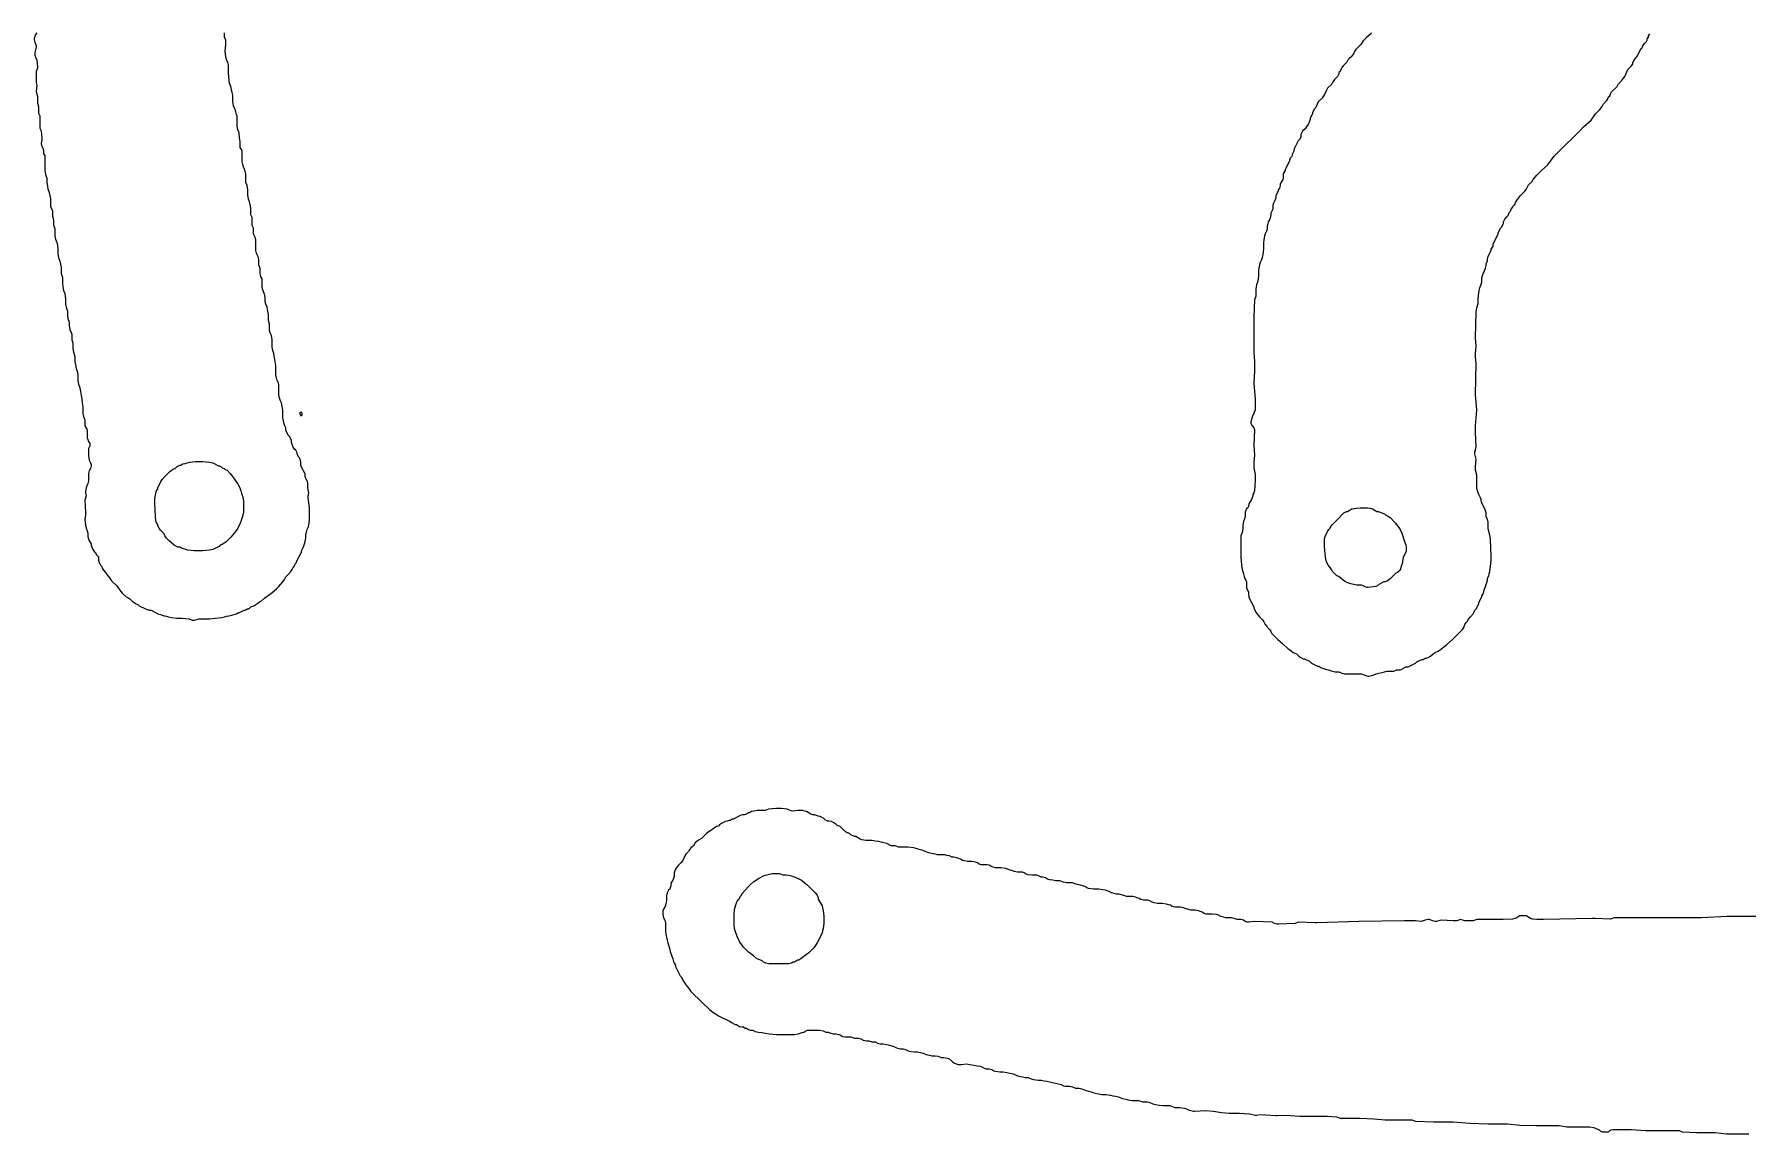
# Model space of a CAD drawing. Header units: metres. Extents: x 0 to 201, y 24 to 297.
# Drawn here: x 53.8 to 111.9, y 26.1 to 63.3 of the extents above; entities that cross this region are included whole.
import ezdxf

# ---------------------------------------------------------------- set-up
doc = ezdxf.new("R2010")
doc.units = ezdxf.units.M

msp = doc.modelspace()

# ---------------------------------------------------------------- linework, layer by layer
for points in [[(53.89, 63.394), (53.848, 63.331), (53.827, 63.267), (53.806, 63.204), (53.806, 63.161), (53.827, 63.077), (53.869, 62.95), (53.869, 62.907), (53.827, 62.717), (53.827, 62.632), (53.848, 62.569), (53.89, 62.463), (53.911, 62.251), (53.911, 62.188), (53.869, 62.082), (53.869, 61.997), (53.869, 61.701), (53.89, 61.616), (53.869, 61.404), (53.911, 61.235), (53.911, 61.002), (53.954, 60.875), (53.954, 60.664), (53.996, 60.579), (53.996, 60.156), (54.038, 60.071), (54.06, 59.838), (54.06, 59.775), (54.038, 59.627), (54.06, 59.542), (54.102, 59.457), (54.123, 59.372), (54.123, 59.288), (54.166, 59.224), (54.166, 58.716), (54.187, 58.589), (54.229, 58.462), (54.229, 58.314), (54.25, 58.187), (54.271, 58.102), (54.314, 57.975), (54.335, 57.87), (54.356, 57.764), (54.356, 57.51), (54.377, 57.446), (54.419, 57.362), (54.419, 57.171), (54.462, 57.044), (54.462, 56.875), (54.504, 56.748), (54.504, 56.494), (54.525, 56.388), (54.568, 56.282), (54.589, 56.197), (54.61, 56.028), (54.61, 55.88), (54.631, 55.774), (54.673, 55.647), (54.695, 55.541), (54.716, 55.435), (54.716, 55.224), (54.758, 55.097), (54.758, 54.885), (54.779, 54.779), (54.8, 54.652), (54.843, 54.547), (54.864, 54.356), (54.864, 54.187), (54.885, 54.081), (54.928, 53.954), (54.928, 53.806), (54.949, 53.7), (54.991, 53.573), (54.991, 53.467), (55.012, 53.319), (55.054, 53.234), (55.076, 53.171), (55.076, 52.98), (55.118, 52.874), (55.118, 52.684), (55.139, 52.557), (55.181, 52.409), (55.181, 52.239), (55.203, 52.133), (55.224, 52.006), (55.266, 51.88), (55.287, 51.774), (55.287, 51.583), (55.308, 51.477), (55.351, 51.35), (55.372, 51.223), (55.393, 51.096), (55.414, 50.969), (55.435, 50.842), (55.457, 50.694), (55.457, 50.483), (55.478, 50.377), (55.52, 50.271), (55.52, 50.08), (55.541, 50.017), (55.584, 49.953), (55.605, 49.89), (55.605, 49.657), (55.626, 49.593), (55.647, 49.53), (55.689, 49.466), (55.689, 49.382), (55.647, 49.297), (55.647, 49.043), (55.668, 48.895), (55.711, 48.81), (55.732, 48.747), (55.732, 48.704), (55.711, 48.62), (55.668, 48.535), (55.647, 48.45), (55.647, 48.323), (55.647, 48.26), (55.647, 48.197), (55.626, 48.112), (55.584, 48.027), (55.562, 47.964), (55.541, 47.837), (55.541, 47.794), (55.562, 47.688), (55.52, 47.54), (55.541, 47.138), (55.541, 47.032), (55.52, 46.884), (55.541, 46.694), (55.562, 46.588), (55.605, 46.503), (55.626, 46.419), (55.626, 46.313), (55.647, 46.228), (55.668, 46.164), (55.732, 46.059), (55.732, 46.016), (55.753, 45.953), (55.795, 45.868), (55.838, 45.805), (55.88, 45.762), (55.901, 45.699), (55.986, 45.614), (55.986, 45.508), (56.007, 45.424), (56.049, 45.339), (56.092, 45.297), (56.113, 45.233), (56.155, 45.17), (56.219, 45.085), (56.303, 44.979), (56.367, 44.895), (56.43, 44.81), (56.6, 44.64), (56.706, 44.492), (56.79, 44.386), (56.917, 44.259), (56.981, 44.238), (57.044, 44.196), (57.129, 44.111), (57.192, 44.069), (57.256, 44.027), (57.319, 44.005), (57.362, 43.963), (57.573, 43.857), (57.637, 43.836), (57.7, 43.815), (57.764, 43.815), (57.997, 43.688), (58.081, 43.667), (58.145, 43.646), (58.208, 43.624), (58.293, 43.603), (58.356, 43.582), (58.462, 43.561), (58.632, 43.54), (58.822, 43.54), (59.055, 43.519), (59.161, 43.476), (59.224, 43.476), (59.394, 43.519), (59.753, 43.519), (59.944, 43.54), (60.156, 43.561), (60.261, 43.582), (60.325, 43.603), (60.41, 43.624), (60.494, 43.646), (60.579, 43.667), (60.664, 43.688), (60.727, 43.73), (60.77, 43.73), (60.918, 43.815), (60.96, 43.815), (61.023, 43.857), (61.066, 43.857), (61.108, 43.878), (61.151, 43.921), (61.256, 43.963), (61.32, 44.005), (61.383, 44.048), (61.447, 44.09), (61.51, 44.133), (61.616, 44.217), (61.701, 44.281), (61.785, 44.344), (61.87, 44.408), (62.018, 44.535), (62.082, 44.598), (62.23, 44.767), (62.294, 44.852), (62.336, 44.937), (62.42, 45.021), (62.505, 45.127), (62.547, 45.191), (62.59, 45.254), (62.632, 45.318), (62.653, 45.381), (62.696, 45.424), (62.696, 45.466), (62.865, 45.783), (62.865, 45.826), (62.928, 45.932), (62.95, 45.995), (62.971, 46.059), (62.992, 46.143), (63.013, 46.249), (63.013, 46.376), (63.034, 46.461), (63.055, 46.545), (63.098, 46.609), (63.119, 46.694), (63.14, 46.863), (63.14, 47.286), (63.098, 47.625), (63.098, 47.667), (63.119, 47.794), (63.077, 47.964), (63.077, 48.133), (63.055, 48.197), (63.013, 48.281), (62.992, 48.345), (62.992, 48.429), (62.865, 48.662), (62.844, 48.726), (62.844, 48.831), (62.823, 48.937), (62.801, 48.98), (62.759, 49.022), (62.717, 49.107), (62.717, 49.149), (62.674, 49.234), (62.632, 49.276), (62.59, 49.34), (62.547, 49.424), (62.526, 49.509), (62.526, 49.572), (62.463, 49.699), (62.42, 49.742), (62.336, 49.911), (62.336, 49.996), (62.294, 50.08), (62.272, 50.186), (62.251, 50.271), (62.23, 50.355), (62.23, 50.588), (62.209, 50.715), (62.188, 50.842), (62.145, 50.927), (62.124, 51.012), (62.103, 51.117), (62.103, 51.456), (62.082, 51.52), (62.039, 51.604), (62.018, 51.689), (61.997, 51.795), (61.997, 52.112), (61.976, 52.239), (61.955, 52.366), (61.934, 52.514), (61.891, 52.62), (61.87, 52.726), (61.87, 52.98), (61.849, 53.128), (61.807, 53.213), (61.785, 53.298), (61.785, 53.509), (61.743, 53.636), (61.743, 53.827), (61.722, 53.954), (61.701, 54.081), (61.658, 54.187), (61.637, 54.271), (61.637, 54.419), (61.616, 54.525), (61.574, 54.61), (61.553, 54.673), (61.532, 54.758), (61.532, 55.054), (61.489, 55.118), (61.468, 55.245), (61.468, 55.393), (61.426, 55.52), (61.426, 55.689), (61.404, 55.774), (61.362, 55.859), (61.341, 55.922), (61.32, 56.007), (61.32, 56.367), (61.299, 56.451), (61.256, 56.536), (61.235, 56.6), (61.235, 56.769), (61.193, 56.854), (61.193, 57.129), (61.151, 57.213), (61.151, 57.446), (61.129, 57.573), (61.108, 57.658), (61.066, 57.743), (61.045, 57.891), (61.045, 58.06), (61.023, 58.208), (60.981, 58.314), (60.981, 58.611), (60.96, 58.695), (60.939, 58.759), (60.896, 58.843), (60.875, 58.928), (60.854, 59.013), (60.854, 59.372), (60.833, 59.436), (60.791, 59.499), (60.791, 59.69), (60.77, 59.838), (60.748, 59.986), (60.706, 60.113), (60.685, 60.219), (60.685, 60.558), (60.664, 60.621), (60.642, 60.706), (60.621, 60.791), (60.579, 60.854), (60.558, 60.918), (60.537, 61.045), (60.537, 61.277), (60.515, 61.362), (60.494, 61.468), (60.473, 61.574), (60.431, 61.68), (60.41, 61.764), (60.389, 62.039), (60.389, 62.294), (60.367, 62.378), (60.325, 62.484), (60.304, 62.59), (60.283, 62.759), (60.304, 62.992), (60.304, 63.14), (60.261, 63.246), (60.261, 63.394)], [(99.145, 63.373), (98.975, 63.225), (98.87, 63.119), (98.785, 62.992), (98.615, 62.823), (98.573, 62.759), (98.552, 62.696), (98.51, 62.632), (98.446, 62.569), (98.404, 62.526), (98.361, 62.484), (98.319, 62.399), (98.192, 62.272), (98.15, 62.209), (98.108, 62.145), (98.086, 62.082), (98.044, 62.039), (98.044, 61.997), (98.002, 61.913), (97.896, 61.807), (97.832, 61.701), (97.79, 61.637), (97.663, 61.51), (97.621, 61.447), (97.557, 61.299), (97.515, 61.235), (97.472, 61.172), (97.346, 61.045), (97.261, 60.854), (97.218, 60.812), (97.155, 60.685), (97.155, 60.642), (97.07, 60.494), (97.07, 60.452), (97.049, 60.389), (97.028, 60.325), (97.007, 60.283), (96.943, 60.198), (96.901, 60.134), (96.816, 60.05), (96.774, 59.986), (96.753, 59.944), (96.753, 59.859), (96.732, 59.796), (96.668, 59.732), (96.541, 59.478), (96.52, 59.415), (96.52, 59.372), (96.456, 59.267), (96.456, 59.224), (96.435, 59.182), (96.393, 59.14), (96.372, 59.076), (96.372, 59.034), (96.224, 58.759), (96.224, 58.716), (96.181, 58.653), (96.16, 58.589), (96.16, 58.483), (96.139, 58.42), (96.054, 58.272), (96.054, 58.208), (96.033, 58.124), (95.991, 58.06), (95.991, 58.018), (95.906, 57.87), (95.906, 57.785), (95.885, 57.721), (95.822, 57.616), (95.8, 57.531), (95.8, 57.425), (95.779, 57.362), (95.737, 57.277), (95.737, 57.213), (95.716, 57.108), (95.694, 57.044), (95.652, 56.981), (95.631, 56.917), (95.61, 56.832), (95.61, 56.727), (95.589, 56.663), (95.546, 56.578), (95.525, 56.494), (95.504, 56.367), (95.483, 56.261), (95.483, 56.07), (95.462, 55.859), (95.441, 55.774), (95.419, 55.689), (95.377, 55.605), (95.356, 55.52), (95.335, 55.414), (95.313, 55.33), (95.313, 55.139), (95.292, 54.97), (95.25, 54.843), (95.229, 54.695), (95.229, 54.462), (95.186, 54.335), (95.165, 53.742), (95.165, 52.62), (95.165, 52.557), (95.186, 52.239), (95.186, 51.922), (95.165, 51.498), (95.208, 50.969), (95.208, 50.609), (95.186, 50.546), (95.165, 50.483), (95.123, 50.419), (95.102, 50.355), (95.081, 50.292), (95.059, 50.186), (95.059, 50.144), (95.102, 50.059), (95.165, 49.996), (95.186, 49.932), (95.165, 49.403), (95.186, 49.064), (95.165, 48.831), (95.165, 48.641), (95.208, 48.408), (95.208, 48.218), (95.186, 47.858), (95.165, 47.794), (95.123, 47.731), (95.123, 47.688), (95.102, 47.625), (95.081, 47.561), (94.996, 47.413), (94.996, 47.371), (94.954, 47.286), (94.911, 47.244), (94.89, 47.202), (94.869, 47.138), (94.869, 46.99), (94.848, 46.905), (94.805, 46.821), (94.784, 46.694), (94.784, 46.567), (94.763, 46.44), (94.721, 46.334), (94.721, 45.614), (94.742, 45.339), (94.763, 45.191), (94.784, 45.127), (94.805, 45.043), (94.827, 44.958), (94.848, 44.895), (94.89, 44.831), (94.911, 44.767), (94.911, 44.577), (94.932, 44.514), (94.975, 44.429), (94.975, 44.344), (94.996, 44.259), (95.017, 44.196), (95.165, 43.921), (95.165, 43.878), (95.25, 43.709), (95.356, 43.582), (95.462, 43.476), (95.504, 43.413), (95.546, 43.328), (95.589, 43.265), (95.694, 43.159), (95.737, 43.095), (95.758, 43.032), (95.97, 42.82), (96.139, 42.672), (96.329, 42.503), (96.414, 42.439), (96.499, 42.376), (96.605, 42.333), (96.689, 42.249), (96.753, 42.206), (96.837, 42.164), (96.88, 42.164), (97.049, 42.079), (97.113, 42.016), (97.324, 41.91), (97.367, 41.91), (97.43, 41.868), (97.494, 41.846), (97.557, 41.825), (97.621, 41.804), (97.684, 41.783), (97.748, 41.762), (97.832, 41.741), (97.917, 41.719), (98.044, 41.719), (98.15, 41.677), (98.234, 41.656), (98.806, 41.656), (98.87, 41.635), (98.954, 41.593), (99.018, 41.571), (99.06, 41.571), (99.145, 41.593), (99.229, 41.614), (99.314, 41.656), (99.399, 41.677), (99.504, 41.698), (99.589, 41.719), (99.674, 41.741), (99.907, 41.741), (100.013, 41.783), (100.139, 41.783), (100.33, 41.889), (100.394, 41.889), (100.647, 42.016), (100.69, 42.058), (100.859, 42.143), (100.901, 42.143), (100.965, 42.185), (101.007, 42.185), (101.071, 42.206), (101.156, 42.249), (101.24, 42.333), (101.304, 42.376), (101.409, 42.418), (101.494, 42.481), (101.6, 42.566), (101.706, 42.651), (101.896, 42.82), (102.235, 43.159), (102.277, 43.222), (102.32, 43.328), (102.362, 43.392), (102.404, 43.434), (102.425, 43.498), (102.51, 43.582), (102.595, 43.688), (102.637, 43.752), (102.658, 43.815), (102.701, 43.857), (102.785, 44.027), (102.785, 44.069), (102.891, 44.259), (102.891, 44.302), (102.933, 44.365), (102.955, 44.429), (102.976, 44.492), (102.997, 44.556), (103.018, 44.619), (103.039, 44.683), (103.06, 44.746), (103.082, 44.831), (103.082, 44.895), (103.124, 44.979), (103.145, 45.043), (103.166, 45.127), (103.188, 45.297), (103.209, 45.508), (103.209, 45.635), (103.188, 46.207), (103.166, 46.355), (103.124, 46.482), (103.103, 46.588), (103.103, 46.8), (103.082, 46.884), (103.039, 46.99), (103.039, 47.117), (103.018, 47.181), (102.997, 47.244), (102.912, 47.392), (102.891, 47.456), (102.87, 47.519), (102.87, 47.561), (102.849, 47.625), (102.785, 47.731), (102.764, 47.794), (102.743, 47.858), (102.722, 47.964), (102.722, 48.387), (102.679, 48.556), (102.679, 48.683), (102.701, 48.937), (102.658, 49.107), (102.658, 49.17), (102.701, 49.34), (102.679, 49.847), (102.679, 50.059), (102.722, 50.609), (102.679, 51.117), (102.701, 52.176), (102.679, 52.387), (102.679, 52.514), (102.701, 52.768), (102.679, 53.044), (102.701, 53.911), (102.722, 54.06), (102.764, 54.208), (102.764, 54.377), (102.785, 54.568), (102.806, 54.652), (102.828, 54.737), (102.87, 54.864), (102.891, 54.949), (102.891, 55.076), (102.912, 55.16), (102.933, 55.224), (102.976, 55.287), (102.997, 55.351), (103.018, 55.414), (103.039, 55.499), (103.039, 55.562), (103.082, 55.647), (103.082, 55.711), (103.103, 55.816), (103.209, 56.007), (103.209, 56.049), (103.272, 56.155), (103.272, 56.219), (103.293, 56.282), (103.441, 56.557), (103.441, 56.6), (103.526, 56.769), (103.569, 56.811), (103.632, 56.938), (103.632, 56.981), (103.674, 57.065), (103.738, 57.15), (103.78, 57.192), (103.822, 57.298), (103.865, 57.34), (103.886, 57.404), (103.928, 57.468), (103.971, 57.531), (104.013, 57.573), (104.034, 57.637), (104.076, 57.7), (104.14, 57.785), (104.203, 57.87), (104.352, 58.018), (104.394, 58.081), (104.436, 58.166), (104.479, 58.23), (104.584, 58.335), (104.627, 58.42), (104.754, 58.568), (104.923, 58.737), (105.114, 58.907), (105.219, 59.034), (105.346, 59.203), (105.495, 59.351), (106.214, 60.071), (106.341, 60.198), (106.595, 60.431), (106.68, 60.537), (106.743, 60.642), (106.892, 60.791), (106.976, 60.896), (107.019, 60.981), (107.124, 61.087), (107.167, 61.151), (107.188, 61.214), (107.23, 61.256), (107.251, 61.32), (107.294, 61.383), (107.484, 61.574), (107.527, 61.658), (107.632, 61.764), (107.696, 61.849), (107.738, 61.913), (107.844, 62.145), (107.971, 62.272), (108.013, 62.336), (108.013, 62.378), (108.056, 62.463), (108.098, 62.526), (108.141, 62.569), (108.183, 62.632), (108.246, 62.78), (108.289, 62.844), (108.331, 62.886), (108.352, 62.95), (108.394, 63.013), (108.479, 63.098), (108.5, 63.14), (108.5, 63.182), (108.543, 63.246), (108.543, 63.288), (108.585, 63.352)], [(112.903, 33.422), (111.21, 33.422), (110.342, 33.38), (107.379, 33.38), (107.251, 33.337), (106.743, 33.359), (106.638, 33.359), (104.987, 33.316), (104.754, 33.316), (104.606, 33.337), (104.542, 33.359), (104.394, 33.443), (104.182, 33.443), (104.076, 33.38), (104.013, 33.359), (103.928, 33.337), (103.611, 33.316), (102.722, 33.316), (102.595, 33.274), (102.32, 33.274), (102.171, 33.316), (102.044, 33.274), (101.918, 33.274), (101.515, 33.295), (101.346, 33.253), (101.304, 33.253), (101.219, 33.274), (101.113, 33.316), (101.071, 33.316), (100.965, 33.295), (100.838, 33.253), (100.647, 33.274), (100.563, 33.274), (100.266, 33.274), (98.721, 33.253), (97.303, 33.21), (97.24, 33.21), (96.668, 33.232), (96.562, 33.189), (96.012, 33.168), (95.948, 33.168), (95.864, 33.189), (95.779, 33.232), (95.186, 33.253), (94.996, 33.232), (94.932, 33.232), (94.869, 33.253), (94.805, 33.295), (94.721, 33.316), (94.594, 33.316), (94.488, 33.359), (94.403, 33.38), (94.213, 33.38), (94.128, 33.401), (94.043, 33.422), (93.959, 33.465), (93.895, 33.486), (93.747, 33.507), (93.535, 33.507), (93.472, 33.528), (93.409, 33.57), (93.345, 33.591), (93.281, 33.613), (93.176, 33.634), (93.028, 33.634), (92.943, 33.655), (92.837, 33.697), (92.773, 33.718), (92.668, 33.74), (92.477, 33.74), (92.392, 33.761), (92.329, 33.803), (92.266, 33.824), (92.202, 33.846), (92.054, 33.867), (91.885, 33.867), (91.779, 33.888), (91.715, 33.909), (91.63, 33.951), (91.567, 33.972), (91.419, 33.972), (91.334, 33.994), (91.271, 34.036), (91.207, 34.057), (91.144, 34.078), (91.059, 34.099), (90.847, 34.099), (90.784, 34.121), (90.678, 34.163), (90.593, 34.184), (90.509, 34.184), (90.424, 34.205), (90.339, 34.227), (90.255, 34.269), (90.191, 34.29), (90.128, 34.311), (90.043, 34.332), (89.895, 34.353), (89.725, 34.353), (89.556, 34.375), (89.493, 34.396), (89.429, 34.438), (89.366, 34.459), (89.281, 34.48), (89.218, 34.502), (89.133, 34.523), (89.069, 34.544), (89.006, 34.565), (88.815, 34.565), (88.709, 34.586), (88.582, 34.629), (88.434, 34.629), (88.35, 34.65), (88.244, 34.671), (88.159, 34.692), (88.096, 34.734), (88.011, 34.756), (87.947, 34.756), (87.863, 34.798), (87.799, 34.819), (87.63, 34.819), (87.503, 34.84), (87.439, 34.861), (87.376, 34.904), (87.312, 34.925), (87.143, 34.925), (87.037, 34.946), (86.974, 34.967), (86.868, 35.01), (86.805, 35.031), (86.741, 35.052), (86.593, 35.073), (86.402, 35.073), (86.318, 35.094), (86.254, 35.115), (86.191, 35.158), (86.106, 35.179), (85.915, 35.179), (85.852, 35.2), (85.788, 35.242), (85.725, 35.264), (85.598, 35.285), (85.45, 35.285), (85.344, 35.306), (85.281, 35.327), (85.217, 35.37), (85.153, 35.391), (85.09, 35.412), (84.984, 35.433), (84.921, 35.433), (84.836, 35.475), (84.751, 35.496), (84.667, 35.518), (84.434, 35.518), (84.349, 35.539), (84.243, 35.56), (84.138, 35.581), (84.074, 35.602), (84.01, 35.623), (83.947, 35.666), (83.862, 35.687), (83.778, 35.708), (83.714, 35.729), (83.629, 35.751), (83.439, 35.772), (83.121, 35.772), (82.995, 35.814), (82.867, 35.814), (82.719, 35.899), (82.614, 35.92), (82.529, 35.941), (82.444, 35.962), (82.317, 35.983), (82.211, 36.005), (82, 36.005), (81.873, 36.026), (81.809, 36.047), (81.661, 36.131), (81.619, 36.131), (81.492, 36.195), (81.449, 36.237), (81.407, 36.258), (81.365, 36.258), (81.301, 36.301), (81.132, 36.47), (81.026, 36.512), (80.984, 36.555), (80.92, 36.597), (80.835, 36.639), (80.751, 36.661), (80.709, 36.661), (80.624, 36.703), (80.581, 36.745), (80.454, 36.809), (80.391, 36.83), (80.328, 36.851), (80.264, 36.872), (80.2, 36.872), (80.137, 36.893), (79.989, 36.978), (79.925, 36.999), (79.862, 37.02), (79.714, 37.02), (79.502, 36.999), (79.439, 37.02), (79.333, 37.063), (79.142, 37.084), (78.952, 37.084), (78.698, 37.063), (78.592, 37.02), (78.317, 37.02), (78.211, 36.999), (78.126, 36.978), (78.063, 36.936), (78.02, 36.936), (77.957, 36.893), (77.893, 36.872), (77.83, 36.872), (77.745, 36.851), (77.512, 36.724), (77.47, 36.724), (77.406, 36.682), (77.364, 36.682), (77.301, 36.661), (77.237, 36.639), (77.11, 36.576), (77.047, 36.534), (77.004, 36.491), (76.941, 36.47), (76.877, 36.428), (76.814, 36.386), (76.75, 36.343), (76.687, 36.301), (76.602, 36.237), (76.433, 36.068), (76.348, 36.026), (76.285, 35.983), (76.221, 35.92), (76.158, 35.814), (76.073, 35.751), (76.031, 35.708), (75.988, 35.623), (75.904, 35.539), (75.861, 35.475), (75.798, 35.327), (75.734, 35.242), (75.65, 35.158), (75.565, 35.052), (75.523, 34.967), (75.501, 34.904), (75.501, 34.777), (75.48, 34.713), (75.459, 34.65), (75.417, 34.586), (75.396, 34.523), (75.396, 34.459), (75.374, 34.396), (75.353, 34.353), (75.311, 34.311), (75.269, 34.227), (75.248, 34.121), (75.248, 33.951), (75.226, 33.867), (75.205, 33.803), (75.184, 33.74), (75.142, 33.676), (75.12, 33.613), (75.12, 33.486), (75.142, 33.38), (75.184, 33.295), (75.205, 33.21), (75.205, 32.914), (75.226, 32.808), (75.248, 32.724), (75.269, 32.618), (75.29, 32.533), (75.311, 32.448), (75.332, 32.385), (75.353, 32.3), (75.374, 32.237), (75.396, 32.173), (75.417, 32.11), (75.438, 32.046), (75.459, 31.983), (75.48, 31.898), (75.501, 31.835), (75.544, 31.771), (75.544, 31.729), (75.671, 31.475), (75.713, 31.411), (75.755, 31.369), (75.798, 31.263), (75.84, 31.2), (75.882, 31.136), (75.946, 31.052), (76.01, 30.967), (76.073, 30.882), (76.454, 30.501), (76.708, 30.268), (76.814, 30.184), (76.877, 30.141), (76.941, 30.099), (77.004, 30.057), (77.406, 29.866), (77.449, 29.824), (77.576, 29.76), (77.618, 29.76), (77.724, 29.697), (77.809, 29.676), (77.851, 29.676), (77.915, 29.633), (77.957, 29.633), (78.02, 29.591), (78.084, 29.57), (78.168, 29.57), (78.253, 29.527), (78.359, 29.506), (78.486, 29.485), (78.592, 29.464), (78.74, 29.443), (78.973, 29.422), (79.587, 29.422), (79.714, 29.443), (79.777, 29.464), (79.841, 29.485), (79.904, 29.506), (79.968, 29.549), (80.031, 29.57), (80.433, 29.57), (80.56, 29.549), (80.645, 29.506), (80.73, 29.506), (80.814, 29.464), (80.899, 29.443), (80.984, 29.443), (81.09, 29.422), (81.153, 29.4), (81.216, 29.358), (81.301, 29.337), (81.492, 29.337), (81.619, 29.295), (81.746, 29.295), (81.83, 29.273), (81.915, 29.231), (82.021, 29.21), (82.105, 29.21), (82.211, 29.168), (82.317, 29.168), (82.402, 29.125), (82.486, 29.104), (82.592, 29.104), (82.719, 29.083), (82.804, 29.062), (82.889, 29.041), (82.952, 29.02), (83.016, 28.977), (83.079, 28.956), (83.164, 28.935), (83.27, 28.935), (83.354, 28.914), (83.439, 28.871), (83.524, 28.85), (83.651, 28.829), (83.757, 28.829), (83.862, 28.808), (83.947, 28.787), (84.053, 28.744), (84.159, 28.723), (84.243, 28.702), (84.349, 28.702), (84.455, 28.681), (84.561, 28.639), (84.645, 28.639), (84.772, 28.617), (84.836, 28.596), (84.942, 28.49), (85.005, 28.448), (85.069, 28.427), (85.132, 28.406), (85.238, 28.406), (85.429, 28.427), (85.534, 28.406), (85.662, 28.384), (85.767, 28.363), (85.873, 28.342), (85.937, 28.321), (86.021, 28.279), (86.085, 28.258), (86.191, 28.258), (86.275, 28.236), (86.339, 28.194), (86.402, 28.173), (86.55, 28.152), (86.656, 28.152), (86.783, 28.13), (86.889, 28.109), (86.995, 28.088), (87.058, 28.067), (87.143, 28.025), (87.207, 28.003), (87.312, 27.982), (87.418, 27.961), (87.503, 27.961), (87.609, 27.919), (87.694, 27.898), (87.842, 27.877), (87.947, 27.877), (88.053, 27.855), (88.138, 27.834), (88.244, 27.813), (88.328, 27.792), (88.434, 27.771), (88.54, 27.749), (88.625, 27.728), (88.709, 27.686), (88.773, 27.665), (88.921, 27.665), (89.006, 27.644), (89.112, 27.601), (89.239, 27.601), (89.323, 27.58), (89.387, 27.559), (89.471, 27.517), (89.556, 27.495), (89.641, 27.474), (89.704, 27.453), (89.789, 27.432), (89.895, 27.411), (90.001, 27.39), (90.149, 27.39), (90.297, 27.369), (90.382, 27.347), (90.466, 27.326), (90.572, 27.305), (90.678, 27.263), (90.763, 27.241), (90.868, 27.22), (90.953, 27.199), (91.038, 27.178), (91.249, 27.178), (91.398, 27.136), (91.546, 27.136), (91.63, 27.114), (91.736, 27.072), (91.821, 27.051), (91.948, 27.03), (92.075, 27.009), (92.308, 27.009), (92.371, 26.988), (92.477, 26.945), (92.647, 26.945), (92.795, 26.924), (92.879, 26.903), (92.964, 26.86), (93.028, 26.839), (93.112, 26.818), (93.154, 26.818), (93.535, 26.839), (93.79, 26.818), (94.065, 26.776), (94.319, 26.755), (94.678, 26.755), (95.017, 26.733), (95.208, 26.691), (95.25, 26.691), (95.398, 26.712), (95.906, 26.67), (95.948, 26.67), (96.245, 26.691), (96.71, 26.649), (97.663, 26.649), (97.959, 26.628), (98.086, 26.585), (98.742, 26.585), (99.229, 26.564), (99.61, 26.522), (100.52, 26.522), (100.647, 26.479), (101.261, 26.458), (101.918, 26.458), (102.489, 26.416), (103.103, 26.395), (103.759, 26.395), (104.182, 26.352), (104.733, 26.331), (105.516, 26.331), (105.77, 26.289), (106.553, 26.289), (106.68, 26.268), (106.743, 26.247), (106.87, 26.183), (106.913, 26.141), (106.976, 26.12), (107.061, 26.12), (107.124, 26.12), (107.188, 26.12), (107.23, 26.162), (107.273, 26.183), (107.336, 26.204), (107.971, 26.204), (108.437, 26.162), (109.58, 26.162), (109.686, 26.12), (110.172, 26.098), (110.807, 26.098), (111.188, 26.056), (111.95, 26.056)]]:
    msp.add_lwpolyline(points)
for points in [[(62.801, 50.504), (62.844, 50.398), (62.886, 50.44), (62.886, 50.483), (62.865, 50.525)], [(59.267, 48.853), (59.521, 48.853), (59.753, 48.831), (59.859, 48.81), (60.05, 48.704), (60.092, 48.704), (60.134, 48.683), (60.177, 48.641), (60.24, 48.62), (60.283, 48.578), (60.346, 48.556), (60.452, 48.45), (60.494, 48.387), (60.558, 48.302), (60.621, 48.218), (60.664, 48.154), (60.706, 48.091), (60.791, 47.921), (60.812, 47.858), (60.833, 47.773), (60.854, 47.71), (60.875, 47.646), (60.896, 47.519), (60.896, 47.138), (60.875, 47.032), (60.854, 46.948), (60.833, 46.884), (60.812, 46.821), (60.791, 46.757), (60.706, 46.588), (60.664, 46.524), (60.579, 46.419), (60.473, 46.291), (60.304, 46.122), (60.24, 46.08), (60.177, 46.038), (60.113, 46.016), (60.071, 45.974), (59.859, 45.868), (59.753, 45.847), (59.521, 45.826), (59.224, 45.826), (59.013, 45.847), (58.949, 45.868), (58.864, 45.889), (58.801, 45.91), (58.737, 45.953), (58.674, 45.953), (58.547, 46.016), (58.378, 46.164), (58.293, 46.249), (58.23, 46.334), (58.208, 46.397), (58.081, 46.524), (58.039, 46.588), (57.997, 46.672), (57.997, 46.715), (57.954, 46.778), (57.933, 46.842), (57.912, 46.99), (57.891, 47.434), (57.891, 47.583), (57.912, 47.71), (57.933, 47.794), (57.954, 47.858), (57.997, 47.921), (57.997, 47.964), (58.102, 48.175), (58.145, 48.239), (58.23, 48.345), (58.399, 48.514), (58.462, 48.556), (58.526, 48.599), (58.589, 48.62), (58.653, 48.683), (58.737, 48.726), (58.78, 48.726), (58.843, 48.768), (58.928, 48.789), (58.991, 48.81), (59.076, 48.831)], [(98.764, 47.286), (99.018, 47.286), (99.102, 47.265), (99.187, 47.244), (99.335, 47.159), (99.377, 47.159), (99.441, 47.138), (99.504, 47.117), (99.589, 47.075), (99.632, 47.032), (99.695, 47.011), (99.78, 46.948), (99.949, 46.778), (100.034, 46.672), (100.076, 46.609), (100.118, 46.545), (100.182, 46.419), (100.203, 46.355), (100.224, 46.291), (100.245, 46.207), (100.266, 46.143), (100.288, 46.08), (100.309, 46.016), (100.33, 45.953), (100.33, 45.805), (100.245, 45.657), (100.224, 45.593), (100.203, 45.487), (100.203, 45.424), (100.182, 45.36), (100.161, 45.297), (100.139, 45.212), (100.118, 45.17), (100.034, 45.085), (99.97, 45.064), (99.78, 44.873), (99.695, 44.81), (99.61, 44.767), (99.568, 44.767), (99.399, 44.683), (99.356, 44.64), (99.293, 44.619), (99.208, 44.598), (99.039, 44.577), (98.996, 44.577), (98.933, 44.598), (98.87, 44.64), (98.806, 44.662), (98.658, 44.662), (98.552, 44.683), (98.446, 44.704), (98.383, 44.725), (98.319, 44.746), (98.234, 44.789), (98.129, 44.873), (98.044, 44.958), (97.98, 44.979), (97.832, 45.127), (97.79, 45.191), (97.748, 45.254), (97.684, 45.339), (97.621, 45.466), (97.599, 45.529), (97.578, 45.72), (97.557, 45.974), (97.557, 46.228), (97.578, 46.313), (97.663, 46.482), (97.705, 46.545), (97.748, 46.588), (97.769, 46.651), (97.832, 46.715), (97.875, 46.757), (97.98, 46.863), (98.213, 47.117), (98.298, 47.159), (98.34, 47.159), (98.489, 47.244), (98.637, 47.265)], [(78.909, 34.883), (78.973, 34.883), (79.079, 34.883), (79.184, 34.84), (79.29, 34.84), (79.396, 34.819), (79.481, 34.798), (79.544, 34.777), (79.608, 34.756), (79.819, 34.65), (79.904, 34.586), (80.031, 34.48), (80.285, 34.227), (80.349, 34.142), (80.391, 34.057), (80.391, 34.015), (80.518, 33.782), (80.539, 33.718), (80.56, 33.613), (80.581, 33.443), (80.581, 33.189), (80.56, 33.02), (80.539, 32.935), (80.518, 32.872), (80.497, 32.808), (80.37, 32.554), (80.328, 32.491), (80.285, 32.427), (80.243, 32.364), (80.073, 32.194), (79.989, 32.131), (79.904, 32.068), (79.798, 31.983), (79.735, 31.941), (79.692, 31.941), (79.587, 31.877), (79.544, 31.877), (79.481, 31.835), (79.396, 31.813), (78.719, 31.813), (78.613, 31.835), (78.528, 31.877), (78.486, 31.919), (78.296, 32.004), (78.19, 32.089), (78.105, 32.152), (78.02, 32.216), (77.851, 32.385), (77.809, 32.448), (77.766, 32.512), (77.724, 32.575), (77.639, 32.745), (77.618, 32.808), (77.597, 32.872), (77.576, 32.935), (77.555, 33.02), (77.534, 33.126), (77.534, 33.507), (77.555, 33.655), (77.576, 33.74), (77.597, 33.824), (77.618, 33.888), (77.639, 33.93), (77.682, 33.994), (77.724, 34.036), (77.745, 34.099), (77.787, 34.142), (77.809, 34.205), (78.02, 34.438), (78.084, 34.502), (78.211, 34.608), (78.296, 34.671), (78.359, 34.713), (78.528, 34.798), (78.592, 34.819), (78.655, 34.84), (78.74, 34.861), (78.825, 34.883)]]:
    msp.add_lwpolyline(points, close=True)

doc.saveas('drawing.dxf')
